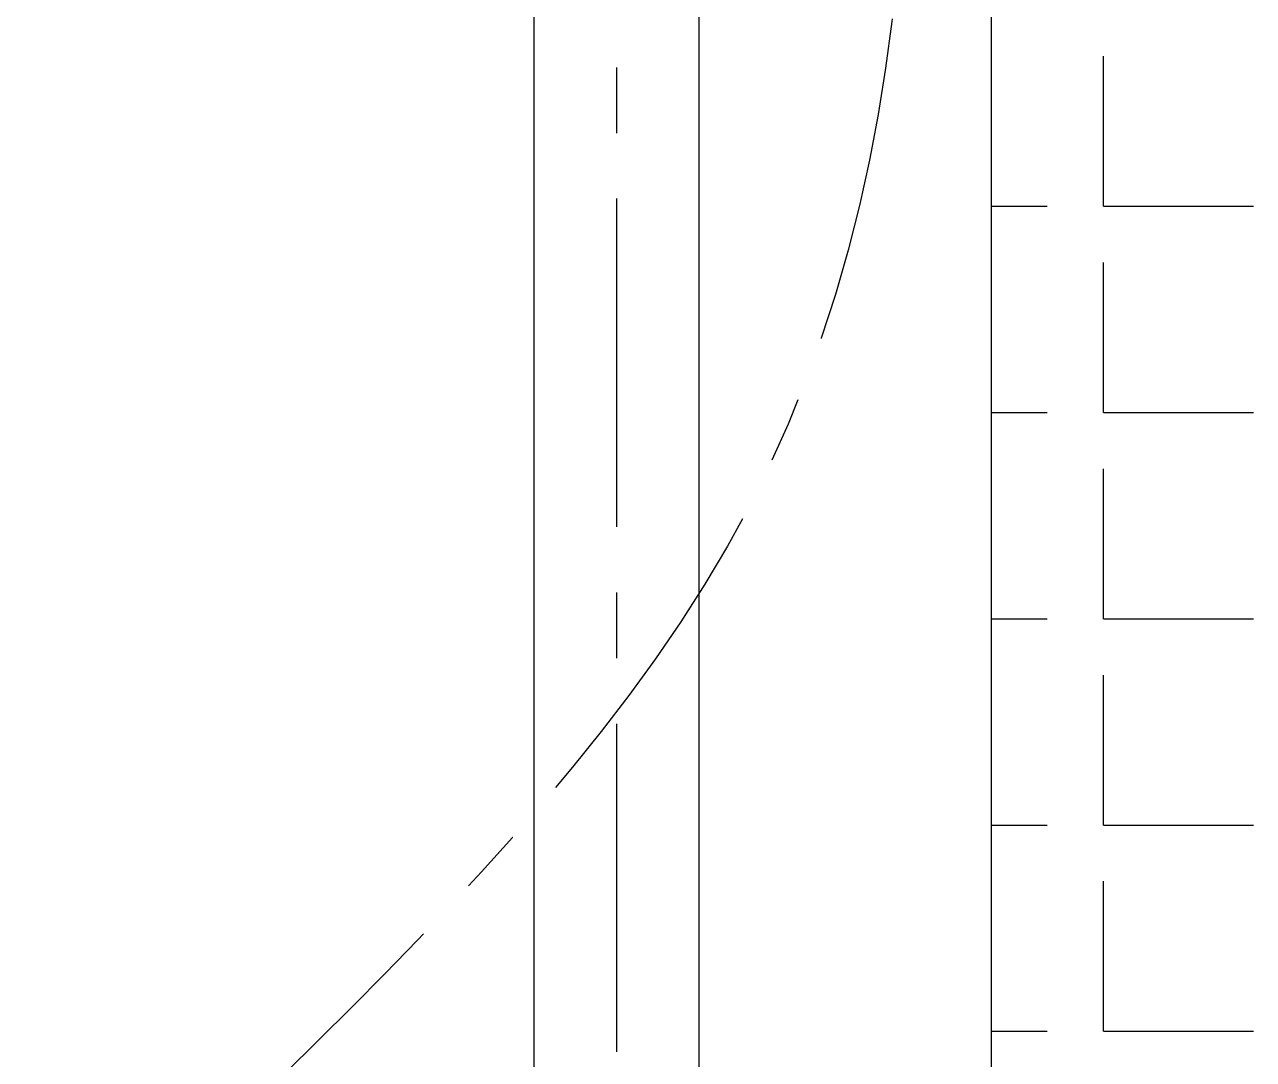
# Model space of a CAD drawing. Extents: x 1919 to 2339, y -1533 to -939.
# Drawn here: x 2241.18 to 2273.94, y -1341.85 to -1314.26 of the extents above; entities that cross this region are included whole.
import ezdxf

# ---------------------------------------------------------------- set-up
doc = ezdxf.new("R2010")
doc.units = 0
doc.header["$LTSCALE"] = 7
doc.header["$MEASUREMENT"] = 0
doc.linetypes.add('CENTER', pattern=[2, 1.25, -0.25, 0.25, -0.25])
for name, color, linetype in [('CL', 1, 'CENTER'), ('DWG', 7, 'CONTINUOUS'), ('HT', 3, 'CONTINUOUS')]:
    doc.layers.add(name, color=color, linetype=linetype)

msp = doc.modelspace()

# ---------------------------------------------------------------- linework, layer by layer
at = {"layer": 'CL', "color": 1, "linetype": 'CENTER'}
msp.add_line((2256.956, -1192.901), (2256.956, -1391.304), dxfattribs=at)
at = {"layer": 'CL'}
msp.add_spline([(2263.005, -1286.202), (2260.483, -1327.132), (2248.122, -1342.217), (2218.609, -1373.827), (2211.45, -1404.826), (2233.166, -1428.712), (2245.683, -1410.672), (2248.978, -1401.673)], degree=3, dxfattribs=at)
at = {"layer": 'DWG'}
for p, q in [((2254.756, -1311.604), (2254.756, -1367.82)), ((2259.156, -1311.604), (2259.156, -1367.82))]:
    msp.add_line(p, q, dxfattribs=at)
at = {"layer": 'HT', "ltscale": 0.5}
for p, q in [((2266.956, -1486.571), (2266.956, -993.571)), ((2269.944, -1319.104), (2269.944, -1315.104)), ((2266.956, -1319.104), (2268.444, -1319.104)), ((2269.944, -1319.104), (2273.944, -1319.104)), ((2269.944, -1324.604), (2269.944, -1320.604)), ((2266.956, -1324.604), (2268.444, -1324.604)), ((2269.944, -1324.604), (2273.944, -1324.604)), ((2269.944, -1330.104), (2269.944, -1326.104)), ((2266.956, -1330.104), (2268.444, -1330.104)), ((2269.944, -1330.104), (2273.944, -1330.104)), ((2269.944, -1335.604), (2269.944, -1331.604)), ((2266.956, -1335.604), (2268.444, -1335.604)), ((2269.944, -1335.604), (2273.944, -1335.604)), ((2269.944, -1341.104), (2269.944, -1337.104)), ((2266.956, -1341.104), (2268.444, -1341.104)), ((2269.944, -1341.104), (2273.944, -1341.104))]:
    msp.add_line(p, q, dxfattribs=at)

doc.saveas('drawing.dxf')
